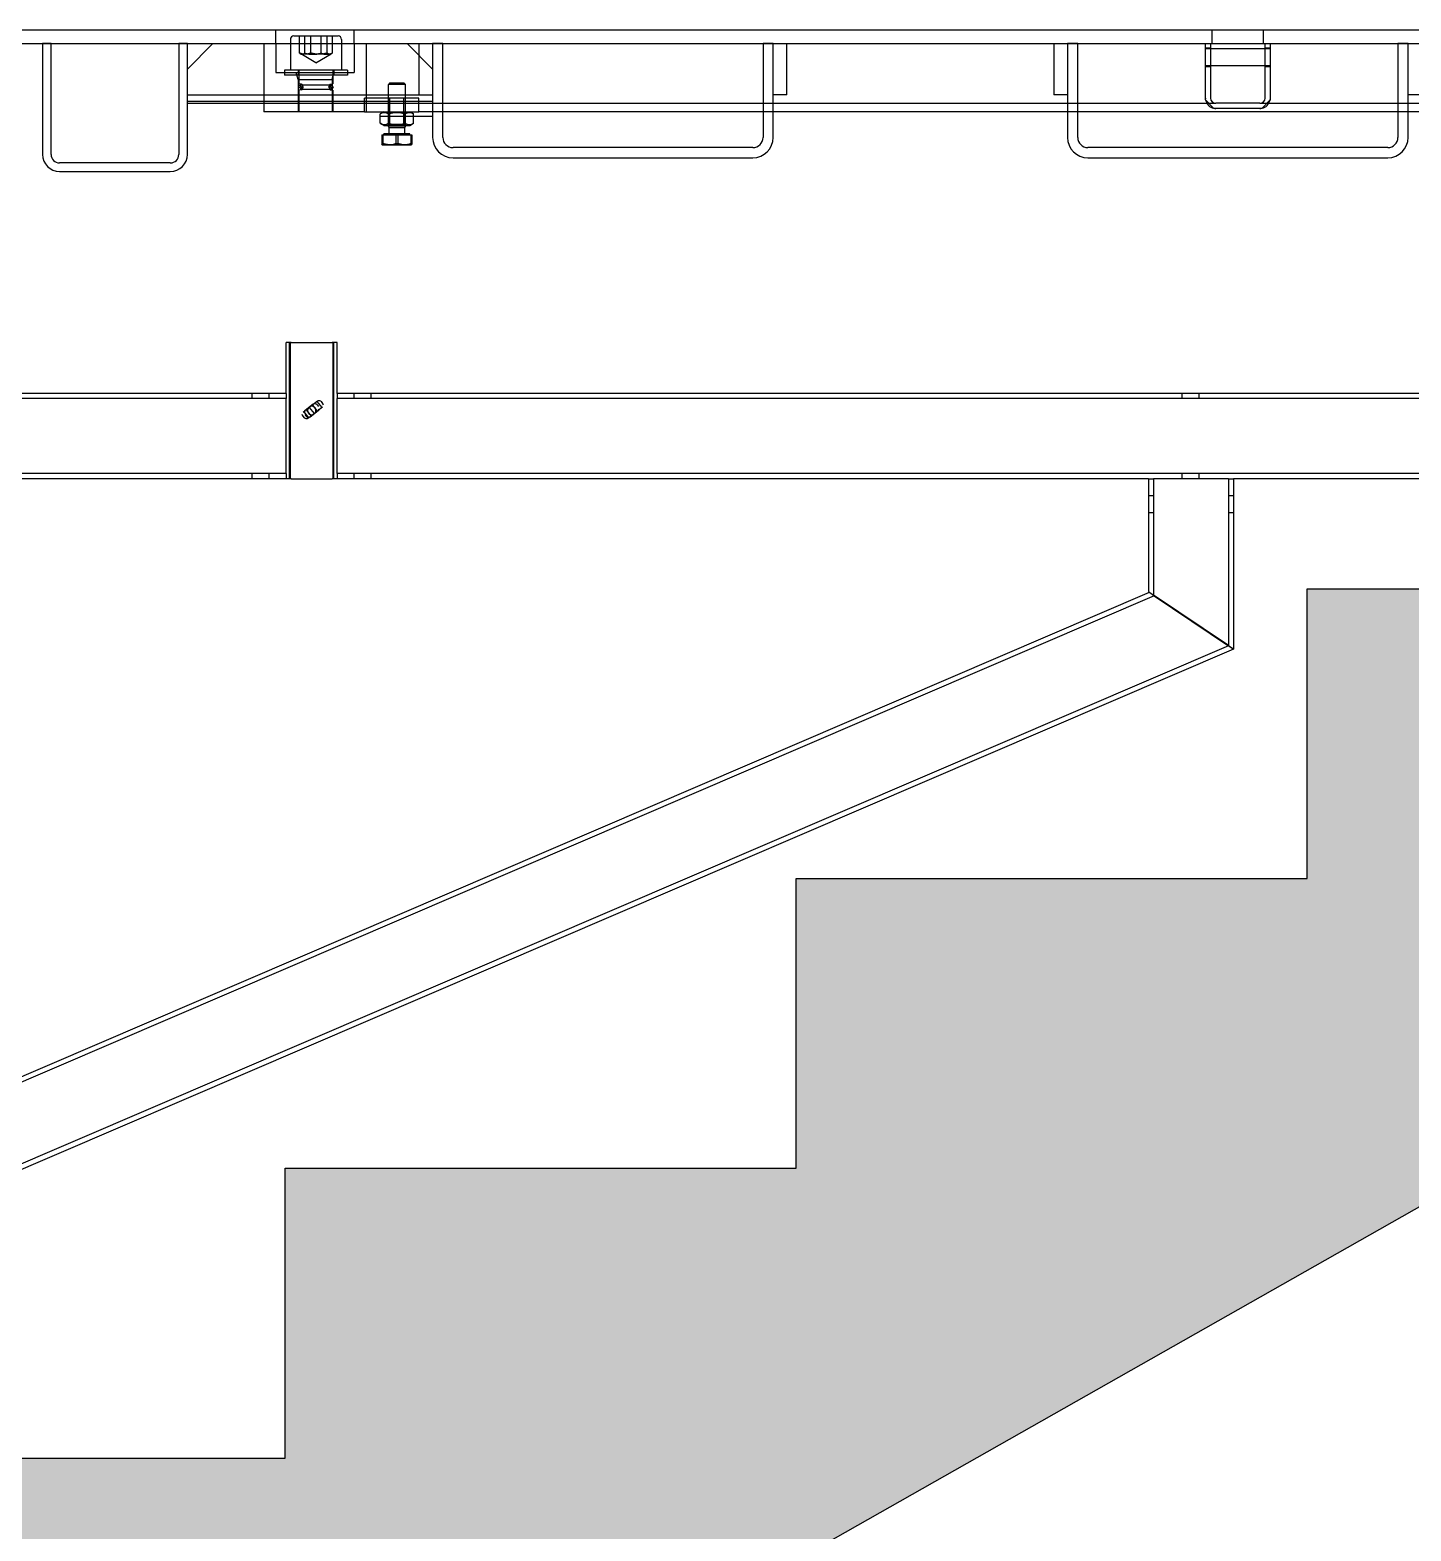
# Model space of a CAD drawing. Header units: inches. Extents: x 400392 to 401495, y 4543971 to 4544133.
# Drawn here: x 401418.516 to 401419.326, y 4544032.944 to 4544033.825 of the extents above; entities that cross this region are included whole.
import ezdxf

# ---------------------------------------------------------------- set-up
doc = ezdxf.new("R2010")
doc.units = ezdxf.units.IN
doc.header["$MEASUREMENT"] = 0
for name, color, linetype in [('görünüş prota', 4, 'Continuous'), ('kesit prota', 1, 'Continuous'), ('kesit tarama prota', 252, 'Continuous'), ('kiris prota', 6, 'Continuous')]:
    doc.layers.add(name, color=color, linetype=linetype)

# ---------------------------------------------------------------- blocks, each defined once
blk = doc.blocks.new('A$C750F51A7')
at = {"layer": 'görünüş prota', "color": 253, "lineweight": -2}
for p, q in [((277.816, -61.165), (130.866, -61.165)), ((148.066, -61.965), (148.066, -61.165)), ((149.116, -61.515), (151.716, -61.515)), ((149.457, -62.515), (149.457, -61.515)), ((149.754, -62.515), (149.754, -61.515)), ((150.118, -62.515), (150.118, -61.515)), ((150.713, -62.515), (150.713, -61.515)), ((151.077, -62.515), (151.077, -61.515)), ((151.374, -61.515), (151.374, -62.515)), ((152.666, -61.965), (152.666, -61.165)), ((203.041, -61.965), (203.041, -61.165)), ((206.041, -61.965), (206.041, -61.165)), ((130.866, -61.965), (277.816, -61.965)), ((134.366, -61.965), (134.366, -68.465)), ((134.866, -61.965), (134.366, -61.965)), ((134.866, -68.465), (134.866, -61.965)), ((142.866, -61.965), (142.366, -61.965)), ((142.366, -61.965), (142.366, -68.465)), ((142.866, -68.465), (142.866, -61.965)), ((142.866, -63.465), (144.366, -61.965)), ((147.366, -61.965), (147.366, -65.365)), ((148.066, -61.965), (148.066, -63.665)), ((148.916, -61.715), (148.916, -63.515)), ((151.916, -61.715), (151.916, -63.515)), ((152.666, -61.965), (152.666, -63.665)), ((153.366, -61.965), (153.366, -65.965)), ((155.766, -61.965), (157.266, -63.465)), ((156.466, -61.965), (156.466, -62.665)), ((157.266, -61.965), (157.266, -67.465)), ((157.866, -61.965), (157.266, -61.965)), ((157.866, -67.465), (157.866, -61.965)), ((177.266, -61.965), (176.666, -61.965)), ((176.666, -61.965), (176.666, -67.465)), ((177.266, -67.465), (177.266, -61.965)), ((178.066, -64.965), (178.066, -61.965)), ((193.741, -61.965), (193.741, -64.965)), ((194.541, -61.965), (194.541, -67.465)), ((195.141, -61.965), (194.541, -61.965)), ((195.141, -67.465), (195.141, -61.965)), ((202.641, -65.265), (202.641, -61.965)), ((202.641, -62.215), (202.941, -62.215)), ((206.441, -62.265), (202.641, -62.265)), ((202.941, -61.965), (202.941, -65.165)), ((206.141, -65.165), (206.141, -61.965)), ((206.141, -62.215), (206.441, -62.215)), ((206.441, -61.965), (206.441, -65.265)), ((214.541, -61.965), (213.941, -61.965)), ((213.941, -61.965), (213.941, -67.465)), ((214.541, -67.465), (214.541, -61.965)), ((150.416, -63.082), (149.524, -62.567)), ((150.416, -63.082), (151.307, -62.567)), ((156.466, -62.665), (156.466, -64.965)), ((206.441, -63.265), (202.641, -63.265)), ((202.641, -63.315), (202.941, -63.315)), ((206.141, -63.315), (206.441, -63.315)), ((148.066, -63.665), (152.666, -63.665)), ((152.266, -63.515), (148.566, -63.515)), ((148.566, -63.515), (148.566, -63.815)), ((152.266, -63.815), (148.566, -63.815)), ((149.366, -64.065), (149.258, -63.665)), ((149.366, -63.515), (149.366, -63.815)), ((149.366, -64.065), (151.366, -64.065)), ((149.366, -64.065), (149.366, -65.965)), ((149.416, -63.525), (149.416, -64.319)), ((151.366, -64.065), (151.473, -63.665)), ((151.366, -64.065), (151.366, -65.965)), ((151.416, -63.525), (151.416, -64.319)), ((151.466, -63.515), (151.466, -63.815)), ((152.266, -63.515), (152.266, -63.815)), ((154.758, -64.265), (154.666, -64.357)), ((154.758, -64.265), (155.574, -64.265)), ((155.574, -64.265), (155.666, -64.357)), ((142.866, -64.965), (157.266, -64.965)), ((149.416, -64.712), (149.416, -65.965)), ((149.575, -64.351), (149.434, -64.339)), ((149.575, -64.679), (149.434, -64.692)), ((151.301, -64.395), (149.531, -64.395)), ((149.531, -64.635), (151.301, -64.635)), ((149.621, -64.401), (149.621, -64.629)), ((151.211, -64.401), (151.211, -64.629)), ((151.256, -64.351), (151.397, -64.339)), ((151.256, -64.679), (151.397, -64.692)), ((151.416, -64.712), (151.416, -65.965)), ((153.266, -65.365), (153.266, -65.165)), ((156.466, -65.165), (153.266, -65.165)), ((153.366, -65.165), (153.366, -65.965)), ((155.666, -64.357), (154.666, -64.357)), ((154.666, -66.765), (154.666, -64.357)), ((154.747, -65.965), (154.747, -65.165)), ((155.584, -65.965), (155.584, -65.165)), ((155.666, -66.765), (155.666, -64.357)), ((156.466, -65.365), (156.466, -65.165)), ((178.066, -64.965), (177.266, -64.965)), ((194.541, -64.965), (193.741, -64.965)), ((215.341, -64.965), (214.541, -64.965)), ((157.266, -65.365), (142.866, -65.365)), ((142.866, -65.465), (147.366, -65.465)), ((147.366, -65.365), (147.366, -65.965)), ((147.366, -65.465), (156.466, -65.465)), ((153.266, -65.965), (147.366, -65.965)), ((153.266, -65.965), (153.266, -65.365)), ((153.266, -65.965), (156.466, -65.965)), ((154.401, -65.965), (154.184, -66.09)), ((154.747, -66.012), (154.666, -65.965)), ((154.747, -66.012), (155.584, -66.012)), ((154.747, -66.718), (154.747, -66.012)), ((155.584, -66.012), (155.666, -65.965)), ((155.584, -66.718), (155.584, -66.012)), ((155.931, -65.965), (156.147, -66.09)), ((156.466, -65.965), (156.466, -65.365)), ((156.466, -65.465), (157.266, -65.465)), ((252.216, -65.965), (156.466, -65.965)), ((157.266, -65.465), (157.866, -65.465)), ((157.866, -65.465), (176.666, -65.465)), ((176.666, -65.465), (177.266, -65.465)), ((177.266, -65.465), (194.541, -65.465)), ((194.541, -65.465), (195.141, -65.465)), ((195.141, -65.465), (202.721, -65.465)), ((203.141, -65.765), (202.641, -65.265)), ((202.721, -65.465), (203.241, -65.465)), ((205.941, -65.765), (203.141, -65.765)), ((205.841, -65.465), (203.241, -65.465)), ((205.841, -65.465), (206.36, -65.465)), ((206.441, -65.265), (205.941, -65.765)), ((206.36, -65.465), (213.941, -65.465)), ((213.941, -65.465), (214.541, -65.465)), ((214.541, -65.465), (231.416, -65.465)), ((154.184, -66.64), (154.184, -66.09)), ((154.184, -66.215), (156.147, -66.215)), ((154.401, -66.765), (154.184, -66.64)), ((154.401, -66.765), (155.931, -66.765)), ((154.747, -66.718), (154.666, -66.765)), ((154.666, -66.815), (154.666, -66.765)), ((155.666, -66.815), (154.666, -66.815)), ((154.706, -66.907), (154.666, -66.815)), ((154.675, -66.64), (154.675, -66.09)), ((155.625, -66.907), (154.706, -66.907)), ((154.706, -67.265), (154.706, -66.907)), ((155.584, -66.718), (154.747, -66.718)), ((155.584, -66.718), (155.666, -66.765)), ((155.625, -66.907), (155.666, -66.815)), ((155.625, -67.265), (155.625, -66.907)), ((155.656, -66.64), (155.656, -66.09)), ((155.666, -66.815), (155.666, -66.765)), ((155.931, -66.765), (156.147, -66.64)), ((156.147, -66.64), (156.147, -66.09)), ((156.147, -66.215), (157.266, -66.215)), ((154.288, -67.325), (155.108, -67.325)), ((154.288, -67.325), (154.288, -67.829)), ((154.346, -67.325), (154.346, -67.829)), ((155.936, -67.265), (154.396, -67.265)), ((154.396, -67.325), (154.396, -67.265)), ((155.108, -67.325), (155.985, -67.325)), ((155.108, -67.325), (155.108, -67.829)), ((155.223, -67.325), (155.223, -67.829)), ((155.936, -67.325), (155.936, -67.265)), ((155.985, -67.325), (155.985, -67.829)), ((155.985, -67.325), (156.043, -67.325)), ((156.043, -67.325), (156.043, -67.829)), ((154.316, -67.905), (154.314, -67.904)), ((154.316, -67.905), (154.698, -67.905)), ((154.698, -67.905), (155.547, -67.905)), ((155.547, -67.905), (156.014, -67.905)), ((156.014, -67.905), (156.016, -67.905)), ((156.016, -67.905), (156.017, -67.904)), ((176.066, -68.065), (158.466, -68.065)), ((158.466, -68.665), (176.066, -68.665)), ((213.341, -68.065), (195.741, -68.065)), ((195.741, -68.665), (213.341, -68.665)), ((141.866, -68.965), (135.366, -68.965)), ((135.366, -69.465), (141.866, -69.465)), ((148.666, -82.495), (148.666, -79.495)), ((148.966, -79.495), (148.666, -79.495)), ((148.866, -87.495), (148.866, -79.495)), ((148.916, -87.495), (148.916, -79.495)), ((148.966, -79.495), (151.366, -79.495)), ((151.666, -79.495), (151.366, -79.495)), ((151.416, -79.495), (151.416, -87.495)), ((151.466, -87.495), (151.466, -79.495)), ((151.666, -82.495), (151.666, -79.495)), ((148.666, -82.495), (112.366, -82.495)), ((148.666, -82.795), (112.366, -82.795)), ((146.666, -82.795), (146.666, -82.495)), ((147.666, -82.795), (147.666, -82.495)), ((148.666, -82.495), (148.666, -82.795)), ((148.666, -87.195), (148.666, -82.795)), ((151.666, -82.495), (151.666, -82.795)), ((256.766, -82.495), (151.666, -82.495)), ((256.766, -82.795), (151.666, -82.795)), ((151.666, -87.195), (151.666, -82.795)), ((152.666, -82.795), (152.666, -82.495)), ((153.666, -82.795), (153.666, -82.495)), ((201.266, -82.795), (201.266, -82.495)), ((202.266, -82.795), (202.266, -82.495)), ((149.66, -83.601), (149.788, -83.499)), ((149.699, -83.57), (149.984, -83.931)), ((150.258, -83.129), (149.788, -83.499)), ((149.843, -83.456), (150.128, -83.818)), ((150.023, -83.314), (150.308, -83.675)), ((150.073, -83.86), (150.543, -83.49)), ((150.204, -83.171), (150.489, -83.533)), ((150.258, -83.129), (150.507, -82.932)), ((150.467, -82.963), (150.752, -83.325)), ((150.484, -83.155), (150.569, -83.264)), ((150.792, -83.293), (150.543, -83.49)), ((150.724, -82.966), (150.81, -83.074)), ((149.642, -83.82), (149.727, -83.929)), ((149.762, -83.725), (149.847, -83.834)), ((150.073, -83.86), (149.945, -83.962)), ((148.666, -87.195), (112.366, -87.195)), ((146.666, -87.495), (146.666, -87.195)), ((147.666, -87.495), (147.666, -87.195)), ((148.666, -87.195), (148.666, -87.495)), ((256.766, -87.195), (151.666, -87.195)), ((151.666, -87.195), (151.666, -87.495)), ((152.666, -87.495), (152.666, -87.195)), ((153.666, -87.495), (153.666, -87.195)), ((201.266, -87.495), (201.266, -87.195)), ((202.266, -87.495), (202.266, -87.195)), ((148.666, -87.495), (112.366, -87.495)), ((148.966, -87.495), (148.666, -87.495)), ((148.966, -87.495), (151.366, -87.495)), ((151.666, -87.495), (151.366, -87.495)), ((199.291, -87.495), (151.666, -87.495)), ((199.291, -87.495), (199.291, -94.122)), ((199.291, -87.495), (199.591, -87.495)), ((199.591, -87.495), (199.591, -94.324)), ((203.991, -87.495), (199.591, -87.495)), ((203.991, -87.495), (203.991, -97.292)), ((203.991, -87.495), (204.291, -87.495)), ((256.766, -87.495), (204.291, -87.495)), ((204.291, -87.495), (204.291, -97.495)), ((199.591, -88.495), (199.291, -88.495)), ((204.291, -88.495), (203.991, -88.495)), ((199.591, -89.495), (199.291, -89.495)), ((204.291, -89.495), (203.991, -89.495)), ((199.336, -94.18), (86.771, -142.481)), ((199.291, -94.122), (199.591, -94.324)), ((199.633, -94.379), (199.336, -94.18)), ((199.633, -94.379), (86.83, -142.781)), ((203.991, -97.292), (199.591, -94.324)), ((199.633, -94.379), (203.994, -97.296)), ((203.994, -97.296), (87.706, -147.194)), ((204.291, -97.495), (87.766, -147.495)), ((203.991, -97.292), (204.291, -97.495)), ((204.291, -97.495), (203.994, -97.296))]:
    blk.add_line(p, q, dxfattribs=at)
for centre, radius, start, end in [((149.116, -61.715), 0.2, 90, 180), ((151.716, -61.715), 0.2, 0, 90), ((149.406, -63.525), 0.01, 0, 90), ((151.426, -63.525), 0.01, 90, 180), ((149.531, -64.515), 0.12, 90, 270), ((149.436, -64.319), 0.02, 180, 265), ((149.436, -64.712), 0.02, 95, 180), ((149.531, -64.515), 0.12, 270, 90), ((149.571, -64.401), 0.05, 0, 85), ((149.571, -64.629), 0.05, 275, 0), ((151.301, -64.515), 0.12, 90, 270), ((151.261, -64.401), 0.05, 95, 180), ((151.261, -64.629), 0.05, 180, 265), ((151.301, -64.515), 0.12, 270, 90), ((151.396, -64.319), 0.02, 275, 0), ((151.396, -64.712), 0.02, 0, 85), ((203.241, -65.165), 0.6, 180, 190.58422), ((203.241, -65.165), 0.3, 180, 270), ((205.841, -65.165), 0.3, 270, 0), ((205.841, -65.165), 0.6, 349.41578, 0), ((203.241, -65.165), 0.6, 190.58422, 259.41578), ((203.241, -65.165), 0.6, 259.41578, 270), ((205.841, -65.165), 0.6, 270, 280.58422), ((205.841, -65.165), 0.6, 280.58422, 349.41578), ((158.466, -67.465), 1.2, 180, 270), ((158.466, -67.465), 0.6, 180, 270), ((176.066, -67.465), 1.2, 270, 0), ((176.066, -67.465), 0.6, 270, 0), ((195.741, -67.465), 1.2, 180, 270), ((195.741, -67.465), 0.6, 180, 270), ((213.341, -67.465), 1.2, 270, 0), ((213.341, -67.465), 0.6, 270, 0), ((135.366, -68.465), 1, 180, 270), ((135.366, -68.465), 0.5, 180, 270), ((141.866, -68.465), 1, 270, 0), ((141.866, -68.465), 0.5, 270, 0), ((149.888, -83.626), 0.161, 128.28222, 218.28222), ((150.069, -83.483), 0.161, 128.28222, 218.28222), ((150.166, -83.495), 0.25, 151.35614, 285.2083), ((150.166, -83.495), 0.25, 105.2083, 151.35614), ((150.177, -83.398), 0.161, 38.28222, 128.28222), ((150.166, -83.495), 0.25, 331.35614, 105.2083), ((150.166, -83.495), 0.25, 285.2083, 331.35614), ((150.358, -83.255), 0.161, 38.28222, 128.28222), ((150.262, -83.506), 0.161, 308.28222, 38.28222), ((150.443, -83.363), 0.161, 308.28222, 38.28222), ((149.974, -83.734), 0.161, 218.28222, 308.28222), ((150.154, -83.591), 0.161, 218.28222, 308.28222)]:
    blk.add_arc(centre, radius, start, end, dxfattribs=at)
at = {"layer": 'görünüş prota', "color": 253, "lineweight": -2, "extrusion": (0, 0, -1)}
for centre, major_axis, start_param, end_param in [((149.76, -83.727), (-0.1, 0.126), 4.712389, 6.283185), ((150.606, -83.059), (-0.1, 0.126), 0, 1.570796), ((150.692, -83.167), (0.1, -0.126), 4.712389, 6.283185), ((149.845, -83.835), (0.1, -0.126), 0, 1.570796)]:
    blk.add_ellipse(centre, major_axis=major_axis, ratio=0.933813, start_param=start_param, end_param=end_param, dxfattribs=at)
at = {"layer": 'görünüş prota', "color": 253, "lineweight": -2}
for points, weights in [([(149.457, -62.515), (149.605, -62.657), (149.754, -62.515)], [1, 1.15470053838, 1]), ([(150.118, -62.515), (149.788, -62.657), (149.457, -62.515)], [1, 1.15470053838, 1]), ([(149.754, -62.515), (150.234, -62.657), (150.713, -62.515)], [1, 1.15470053838, 1]), ([(151.077, -62.515), (150.598, -62.657), (150.118, -62.515)], [1, 1.15470053838, 1]), ([(150.713, -62.515), (151.044, -62.657), (151.374, -62.515)], [1, 1.15470053838, 1]), ([(151.374, -62.515), (151.226, -62.657), (151.077, -62.515)], [1, 1.15470053838, 1]), ([(154.675, -66.09), (154.429, -65.949), (154.184, -66.09)], [1, 1.15470053838, 1]), ([(155.656, -66.09), (155.166, -65.949), (154.675, -66.09)], [1, 1.15470053838, 1]), ([(156.147, -66.09), (155.902, -65.949), (155.656, -66.09)], [1, 1.15470053838, 1]), ([(154.184, -66.64), (154.429, -66.782), (154.675, -66.64)], [1, 1.15470053838, 1]), ([(154.675, -66.64), (155.166, -66.782), (155.656, -66.64)], [1, 1.15470053838, 1]), ([(155.656, -66.64), (155.902, -66.782), (156.147, -66.64)], [1, 1.15470053838, 1]), ([(154.288, -67.829), (154.508, -67.905), (154.698, -67.905)], [1, 1.0379548493, 1]), ([(154.314, -67.904), (154.302, -67.897), (154.288, -67.829)], [1.00719819589, 1.03392865959, 1]), ([(154.317, -67.905), (154.316, -67.905), (154.314, -67.904)], [1, 1.00402618971, 1.00719819589]), ([(154.346, -67.829), (154.33, -67.905), (154.317, -67.905)], [1, 1.0379548493, 1]), ([(154.785, -67.905), (154.581, -67.905), (154.346, -67.829)], [1, 1.0379548493, 1]), ([(154.698, -67.905), (154.888, -67.905), (155.108, -67.829)], [1, 1.0379548493, 1]), ([(155.223, -67.829), (154.988, -67.905), (154.785, -67.905)], [1, 1.0379548493, 1]), ([(155.108, -67.829), (155.343, -67.905), (155.547, -67.905)], [1, 1.0379548493, 1]), ([(155.633, -67.905), (155.443, -67.905), (155.223, -67.829)], [1, 1.0379548493, 1]), ([(155.547, -67.905), (155.75, -67.905), (155.985, -67.829)], [1, 1.0379548493, 1]), ([(156.043, -67.829), (155.823, -67.905), (155.633, -67.905)], [1, 1.0379548493, 1]), ([(155.985, -67.829), (156.001, -67.905), (156.014, -67.905)], [1, 1.0379548493, 1]), ([(156.014, -67.905), (156.027, -67.905), (156.043, -67.829)], [1, 1.0379548493, 1])]:
    blk.add_rational_spline(points, weights, degree=2, dxfattribs=at)

msp = doc.modelspace()

# ---------------------------------------------------------------- hatches: boundary and pattern name
at = {"layer": 'kesit tarama prota'}
h = msp.add_hatch(color=256, dxfattribs=at)
h.dxf.hatch_style = 1
h.paths.add_polyline_path([(401417.52912, 4544032.11318), (401415.40062, 4544030.90703), (401421.26117, 4544030.90703), (401421.26117, 4544032.10703), (401420.16554, 4544032.10703), (401420.16554, 4544033.81703), (401419.86554, 4544033.81703), (401419.86554, 4544033.66703), (401419.56554, 4544033.66703), (401419.56554, 4544033.49703), (401419.26554, 4544033.49703), (401419.26554, 4544033.32703), (401418.96554, 4544033.32703), (401418.96554, 4544033.15703), (401418.66554, 4544033.15703), (401418.66554, 4544032.98703), (401418.36554, 4544032.98703), (401418.36554, 4544032.81703), (401418.06554, 4544032.81703), (401418.06554, 4544032.64703), (401417.76554, 4544032.64703), (401417.76554, 4544032.47703), (401417.46554, 4544032.47703), (401417.46554, 4544032.30703), (401417.16554, 4544032.30703), (401417.16554, 4544032.13703), (401416.86554, 4544032.13703), (401416.86554, 4544031.96703), (401416.56554, 4544031.96703), (401416.56554, 4544031.79703), (401416.26554, 4544031.79703), (401416.26554, 4544031.62703), (401415.96554, 4544031.62703), (401415.96554, 4544031.45703), (401415.66554, 4544031.45703), (401415.66554, 4544031.28703), (401415.36554, 4544031.28703), (401415.36554, 4544031.11703), (401414.16554, 4544031.11703), (401414.16554, 4544030.94703), (401413.86554, 4544030.94703), (401413.86554, 4544030.77703), (401413.56554, 4544030.77703), (401413.56554, 4544030.60703), (401413.26554, 4544030.60703), (401413.26554, 4544030.43703), (401412.96554, 4544030.43703), (401412.96554, 4544030.26703), (401412.66554, 4544030.26703), (401412.66554, 4544030.09703), (401412.36554, 4544030.09703), (401412.36554, 4544029.92703), (401412.06554, 4544029.92703), (401412.06554, 4544029.75703), (401410.60554, 4544029.75703), (401410.60554, 4544029.55703), (401412.00554, 4544029.55703), (401412.00554, 4544026.94617), (401412.60554, 4544026.94617), (401412.60554, 4544029.83315), (401414.50062, 4544030.90703), (401415.40062, 4544030.90703), (401417.52912, 4544032.11318), (401419.86554, 4544033.43715), (401419.86554, 4544032.10703)])

# ---------------------------------------------------------------- linework, layer by layer
at = {"layer": 'kesit prota', "color": 1}
msp.add_lwpolyline([(401417.76554, 4544032.64703), (401418.06554, 4544032.64703), (401418.06554, 4544032.81703), (401418.36554, 4544032.81703), (401418.36554, 4544032.98703), (401418.66554, 4544032.98703), (401418.66554, 4544033.15703), (401418.96554, 4544033.15703), (401418.96554, 4544033.32703), (401419.26554, 4544033.32703), (401419.26554, 4544033.49703), (401419.56554, 4544033.49703), (401419.56554, 4544033.66703), (401419.86554, 4544033.66703), (401419.86554, 4544033.81703), (401420.16554, 4544033.81703), (401420.16554, 4544032.10703), (401421.26289, 4544032.10703)], dxfattribs=at)
msp.add_lwpolyline([(401417.52912, 4544032.11318), (401419.86554, 4544033.43715), (401419.86554, 4544032.10703)], close=True, dxfattribs=at)

# ---------------------------------------------------------------- block references
at = {"layer": 'kiris prota', "color": 1, "xscale": 0.01, "yscale": 0.01, "zscale": 0.01}
msp.add_blockref('A$C750F51A7', (401417.17938, 4544034.43668), dxfattribs=at)

doc.saveas('drawing.dxf')
